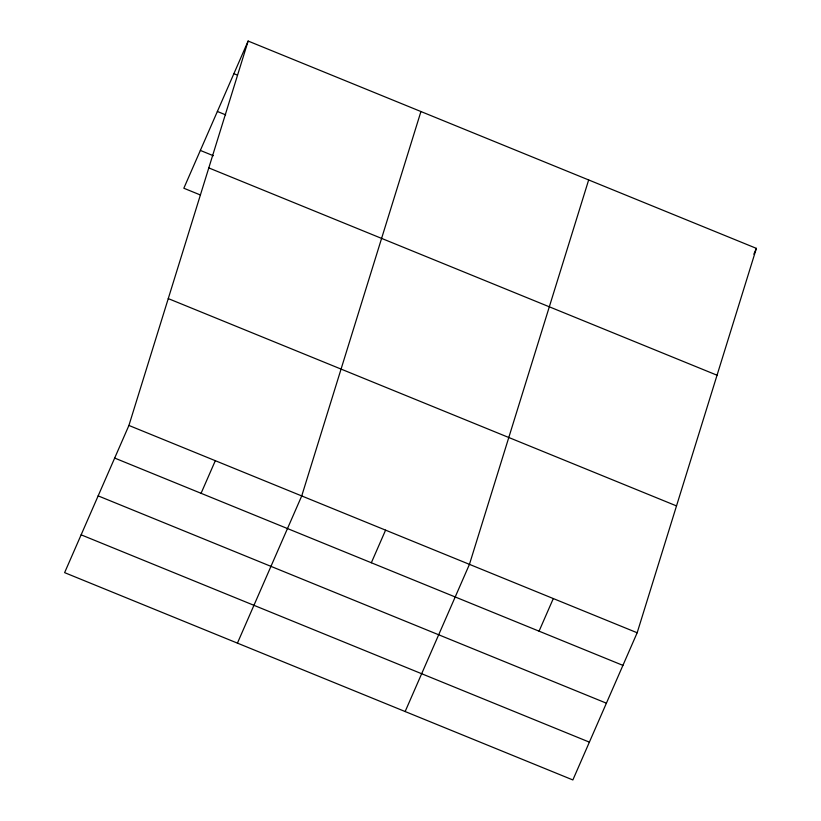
<?xml version="1.0" encoding="UTF-8"?>
<svg xmlns="http://www.w3.org/2000/svg" width="821" height="821" viewBox="0 0 821 821"><rect width="100%" height="100%" fill="white"/><g stroke="black" fill="none" stroke-linecap="round" stroke-linejoin="round"><path stroke-width="1.23" d="M128.918 425.452L248.137 41.05L756.387 248.363L637.168 632.765L572.863 779.95L64.613 572.637L128.918 425.452L637.168 632.765M420.937 111.533L301.728 495.935L237.423 643.12M588.657 179.953L469.448 564.355L405.143 711.54M248.137 41.05L183.832 188.235L200.406 194.988M201.073 493.308L215.318 460.694M371.338 562.754L385.583 530.15M539.058 631.175L553.303 598.56M753.842 254.192L756.387 248.363M233.882 73.664L237.433 75.111M217.37 111.471L225.652 114.848M200.355 150.428L213.368 155.733M208.791 167.905L717.041 375.218M168.264 298.598L676.504 505.91M114.673 458.067L622.923 665.379M98.151 495.874L606.401 703.187M81.135 534.83L589.386 742.143"/></g></svg>
